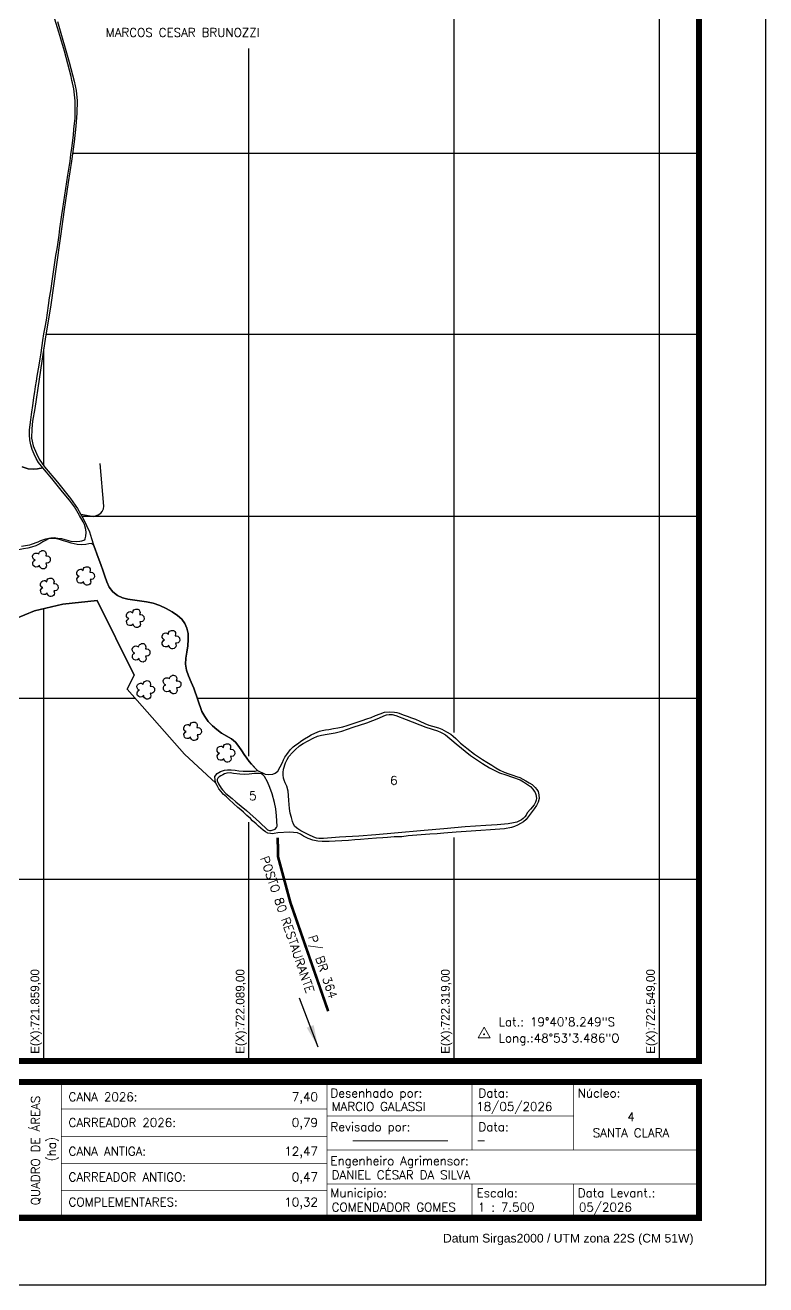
# Model space of a CAD drawing. Extents: x 721093 to 722668, y 7822385 to 7824613.
# Drawn here: x 721838 to 722668, y 7822385 to 7823797 of the extents above; entities that cross this region are included whole.
import ezdxf
from ezdxf.enums import TextEntityAlignment as Align

# ---------------------------------------------------------------- set-up
doc = ezdxf.new("R2010")
doc.units = 0
doc.header["$LTSCALE"] = 0.6
doc.linetypes.add('CONTINUO', pattern=[0])
doc.linetypes.add('LIN0', pattern=[0])
for name, color, linetype, lineweight in [('0114001263', 1, 'Continuous', 25), ('0114001263001', 5, 'Continuous', 25), ('0114001263004', 5, 'Continuous', 25), ('0114001263005', 5, 'Continuous', 25), ('0114001263006', 5, 'Continuous', 25), ('RESERVA', 3, 'Continuous', 25), ('TEXTO_DIVERSOS', 7, 'Continuous', 5)]:
    doc.layers.add(name, color=color, linetype=linetype, lineweight=lineweight)
for name, color, linetype in [('_SIMBOLO ARVORE', 118, 'Continuous'), ('ESTRADA', 1, 'Continuous'), ('MALHA', 8, 'Continuous'), ('MARGEM', 5, 'Continuous'), ('TEXTO', 7, 'Continuous'), ('TEXTO CONFRONTANTES', 7, 'Continuous'), ('TEXTO_NUN_TAL', 7, 'Continuous')]:
    doc.layers.add(name, color=color, linetype=linetype)
doc.styles.add('marcelo', font='arial.ttf')
doc.styles.add('Simplex', font='simplex.shx')
doc.dimstyles.new('ISO-25', dxfattribs={"dimtxt": 2.5, "dimasz": 2.5, "dimexe": 1.25, "dimexo": 0.625, "dimtad": 1, "dimtxsty": 'Standard', "dimcen": 2.5, "dimadec": 0, "dimazin": 0, "dimtfac": 1, "dimtmove": 0, "dimatfit": 3, "dimfxl": 1, "dimarcsym": 0})

msp = doc.modelspace()

# ---------------------------------------------------------------- linework, layer by layer
msp.add_lwpolyline([(721900.5, 7823249.2), (721915, 7823246.9), (721920.1, 7823248.5), (721923.1, 7823250.3), (721924.6, 7823252.3), (721925.9, 7823255.4), (721926.2, 7823258.4), (721922.4, 7823306.3)])
at = {"layer": '0114001263'}
msp.add_lwpolyline([(721874.4, 7823801.6), (721887.5, 7823756.2), (721893, 7823734.8), (721895.2, 7823724.2), (721896.6, 7823712.5), (721896.1, 7823698.7), (721894.9, 7823684.3), (721893.1, 7823666.8), (721890.2, 7823645.1), (721886.5, 7823621.3), (721882, 7823590.9), (721877.8, 7823560.8), (721872.8, 7823526.6), (721866.9, 7823484.1), (721860.7, 7823445.6), (721856.9, 7823420.8), (721854, 7823400.8), (721849.1, 7823367.7), (721846.5, 7823353.7), (721845.6, 7823345), (721845.4, 7823334.7), (721847.3, 7823326.1), (721850.7, 7823317.2), (721853.7, 7823311.1), (721859.9, 7823302.5), (721874.3, 7823285.2), (721889.1, 7823267), (721896.7, 7823255.7), (721903.7, 7823243.7), (721910.4, 7823229.5), (721912.7, 7823222.1), (721914.6, 7823215), (721916.5, 7823210.1), (721918.5, 7823204.7), (721923.2, 7823191.9), (721925.1, 7823186.4), (721927.4, 7823180), (721929.7, 7823173.6), (721932.5, 7823167.5), (721936.5, 7823162.1), (721941.6, 7823158.2), (721947.2, 7823155.6), (721953.1, 7823153.9), (721974.1, 7823151.2), (721981.5, 7823149.4), (721989, 7823147), (721996.2, 7823143.6), (722003, 7823139.8), (722009, 7823135.8), (722013.6, 7823131.5), (722017.1, 7823126.8), (722019.4, 7823121.5), (722020.7, 7823115.5), (722021, 7823108.8), (722020.6, 7823101.7), (722019.4, 7823094.8), (722018.1, 7823088), (722017.9, 7823081.2), (722018.9, 7823074.6), (722021.3, 7823068), (722024.2, 7823061.1), (722027.1, 7823054.1), (722036.3, 7823028.2), (722039.4, 7823022.4), (722043.3, 7823017), (722048.1, 7823012.2), (722053.1, 7823007.8), (722058.4, 7823004), (722069.3, 7822997.5), (722074.1, 7822993.6), (722077.7, 7822988.9), (722080.9, 7822984.2), (722083.7, 7822979.8), (722086.5, 7822975.8), (722089.3, 7822972.1), (722091.8, 7822969.1), (722095.7, 7822964.8), (722098.5, 7822961.9), (722107, 7822958), (722111.4, 7822957.4), (722115.6, 7822957.9), (722118.5, 7822958.9), (722121.3, 7822961.2), (722126.7, 7822971.1), (722127.8, 7822974.1), (722129.3, 7822976.9), (722131.3, 7822979.8), (722133.2, 7822982.4), (722135.6, 7822985.5), (722138.7, 7822988.4), (722141.6, 7822990.7), (722144.4, 7822992.8), (722147.2, 7822994.8), (722151.1, 7822997.5), (722155.6, 7823000.1), (722158.8, 7823002), (722162.8, 7823003.8), (722168.2, 7823006), (722171, 7823006.8), (722174.8, 7823007.7), (722178.6, 7823008.1), (722183.7, 7823008.9), (722188.5, 7823009.9), (722194.2, 7823011), (722198.9, 7823012.4), (722204.6, 7823014.2), (722210.2, 7823016.3), (722216, 7823018.1), (722221.3, 7823019.8), (722225.9, 7823021.5), (722230.8, 7823023.5), (722236.1, 7823025.5), (722241.1, 7823027.2), (722246.8, 7823027.6), (722252.3, 7823027.2), (722254.7, 7823026.9), (722257.2, 7823026.3), (722262, 7823024.5), (722266.2, 7823022.8), (722271.1, 7823021.1), (722275.7, 7823019.5), (722280.6, 7823017.2), (722286.1, 7823014.5), (722290.6, 7823012.9), (722294.9, 7823011.5), (722301.3, 7823009.7), (722305.1, 7823008.3), (722310.5, 7823005.5), (722315.1, 7823002.6), (722317.8, 7823000.4), (722320.8, 7822997.7), (722323.6, 7822995.2), (722326.2, 7822992.6), (722329.4, 7822990), (722333.3, 7822986.9), (722341.8, 7822980.4), (722346.3, 7822977.3), (722350.8, 7822974.4), (722355.6, 7822971.2), (722361.1, 7822968), (722365.8, 7822964.8), (722370.2, 7822962.3), (722375.1, 7822960.2), (722380.1, 7822958.4), (722384.7, 7822956.8), (722388.9, 7822955.4), (722392.6, 7822954.1), (722396.1, 7822952.4), (722399.3, 7822950.3), (722403, 7822948), (722406.3, 7822946.2), (722409.9, 7822943), (722411.8, 7822940.8), (722413, 7822938.6), (722413.8, 7822934.7), (722414.1, 7822930.6), (722413.1, 7822926.5), (722411.4, 7822922.6), (722408.8, 7822919.2), (722405.3, 7822914.6), (722402, 7822910.2), (722399.6, 7822907.1), (722396.8, 7822904.6), (722393.4, 7822902.6), (722390, 7822900.7), (722386.7, 7822899.4), (722383.1, 7822898.1), (722375.6, 7822896.6), (722359.6, 7822895.6), (722348.8, 7822894.6), (722332.3, 7822893.5), (722321.4, 7822892.7), (722307.5, 7822891.6), (722300.1, 7822891.1), (722291.6, 7822890.7), (722282.1, 7822889.8), (722267.6, 7822888.7), (722260.5, 7822887.8), (722251.9, 7822887.5), (722244.1, 7822887), (722239.1, 7822886.6), (722231.9, 7822886.1), (722222.7, 7822885.3), (722214.2, 7822884.5), (722207.7, 7822884.2), (722200.4, 7822883.7), (722193.2, 7822883.3), (722185.8, 7822882.8), (722178.9, 7822882.4), (722171.1, 7822882.4), (722166.3, 7822882.8), (722160.6, 7822883.9), (722155.4, 7822885.9), (722150.2, 7822888.5), (722146.9, 7822890.6), (722143.5, 7822892.3), (722134.6, 7822892.9), (722121.3, 7822892), (722117.1, 7822891.2), (722115.1, 7822891.1), (722113.1, 7822891.3), (722110.3, 7822891.8), (722107.4, 7822893.1), (722104.8, 7822895), (722102.2, 7822897.3), (722099.6, 7822899.6), (722096.9, 7822902.2), (722093.1, 7822905.7), (722090.6, 7822908), (722086.7, 7822911.5), (722083, 7822915.3), (722079.9, 7822917.9), (722076.4, 7822920.6), (722071.5, 7822925), (722066.9, 7822929.4), (722063.8, 7822932.4), (722060, 7822935.4), (722057.9, 7822938.5), (722055.3, 7822941.5), (722053.2, 7822945.2), (722051.8, 7822947.7), (722016.9, 7822980.2), (721952.6, 7823053.2), (721960.5, 7823069), (721918.9, 7823152.4), (721880.3, 7823148.3), (721848.6, 7823140.8), (721816.3, 7823127.6)], dxfattribs=at)
at = {"layer": '0114001263001'}
msp.add_lwpolyline([(721835, 7823302.3), (721841.7, 7823300.2), (721847.6, 7823299.9), (721852, 7823300.3), (721858.1, 7823301.1), (721856.3, 7823303.2), (721853.1, 7823307.3), (721850.5, 7823311.9), (721848.1, 7823316.7), (721845.9, 7823321.8), (721844.4, 7823327.1), (721843.4, 7823332.7), (721843, 7823338.4), (721843.1, 7823344), (721843.7, 7823349.5), (721844.5, 7823355.1), (721845.3, 7823361.1), (721847.1, 7823373.7), (721848, 7823380.2), (721848.9, 7823386.5), (721849.8, 7823392.5), (721850.8, 7823398.4), (721851.8, 7823404.1), (721854, 7823416.5), (721855.1, 7823423.3), (721856, 7823430.1), (721858, 7823444.1), (721859.1, 7823451.4), (721860.5, 7823459), (721862, 7823466.9), (721863.3, 7823475.1), (721864.4, 7823483.4), (721865.6, 7823491.7), (721866.8, 7823499.8), (721869.2, 7823515.8), (721870.4, 7823523.7), (721872.7, 7823539.2), (721874.1, 7823546.9), (721875.3, 7823554.4), (721876.3, 7823562.1), (721877.2, 7823569.7), (721878.3, 7823577.2), (721879.4, 7823584.7), (721880.5, 7823592), (721882.7, 7823606.8), (721883.8, 7823614.3), (721885, 7823621.9), (721886.1, 7823629.5), (721888.5, 7823644.9), (721889.5, 7823652.4), (721890.4, 7823659.8), (721892.3, 7823674.2), (721892.9, 7823681), (721893.5, 7823687.3), (721894.1, 7823693.4), (721894.2, 7823699.6), (721894.3, 7823706), (721894.2, 7823712.6), (721893.6, 7823719.3), (721892.7, 7823726), (721891.2, 7823732.8), (721890.6, 7823735.5), (721889.6, 7823739.9), (721887.8, 7823747), (721886.1, 7823754.1), (721884.3, 7823761.2), (721882.2, 7823768.2), (721878, 7823782.3), (721875.9, 7823789.5), (721871.5, 7823804.2)], dxfattribs=at)
at = {"layer": '0114001263004'}
msp.add_lwpolyline([(721834.2, 7823213.3), (721840.9, 7823214.6), (721843.4, 7823215), (721845.4, 7823215.6), (721847.6, 7823216.3), (721850.4, 7823217.4), (721852.9, 7823218.4), (721855.8, 7823219.7), (721861.3, 7823221.6), (721864.6, 7823222.6), (721867.1, 7823222.9), (721870.5, 7823223), (721874.9, 7823222.4), (721878.8, 7823221.9), (721889.4, 7823219.2), (721896.2, 7823218.8), (721899.6, 7823219.1), (721901.7, 7823219.4), (721904, 7823220.1), (721905, 7823220.7), (721905.3, 7823221.6), (721906, 7823224.5), (721906.4, 7823228.7), (721906.1, 7823232), (721904.7, 7823237.6), (721903.1, 7823240.8), (721899.2, 7823247.8), (721893.3, 7823257.5), (721887.9, 7823264.9), (721880.2, 7823274.4), (721868.2, 7823289.3), (721858.1, 7823301.1), (721852, 7823300.3), (721847.6, 7823299.9), (721841.7, 7823300.2), (721835, 7823302.3)], dxfattribs=at)
at = {"layer": '0114001263005'}
msp.add_lwpolyline([(722074.3, 7822926.9), (722086.3, 7822917), (722101, 7822903.9), (722109.9, 7822895.5), (722111.9, 7822894.8), (722113.9, 7822894.7), (722116.2, 7822895.4), (722118.2, 7822896.3), (722120, 7822898), (722120.5, 7822899.7), (722120, 7822911.2), (722119.1, 7822919), (722117.8, 7822926.2), (722115.2, 7822935.8), (722112.3, 7822942.8), (722109.9, 7822949.2), (722106.3, 7822955.3), (722104.6, 7822957.1), (722103, 7822958.1), (722100.4, 7822958.6), (722095.4, 7822958.5), (722089.4, 7822957.7), (722084.5, 7822957.5), (722078.6, 7822957.7), (722071.7, 7822958.8), (722068, 7822959.2), (722064.1, 7822959), (722061.5, 7822958.2), (722059.6, 7822957.2), (722057.6, 7822956), (722055.8, 7822954.8), (722054.3, 7822953.5), (722053.4, 7822951.9), (722053.5, 7822950.3), (722054.9, 7822946.9), (722057.7, 7822942.1), (722059.2, 7822940.2), (722063, 7822936.2), (722070, 7822930.5)], close=True, dxfattribs=at)
at = {"layer": '0114001263006'}
msp.add_lwpolyline([(722140.9, 7822985.1), (722145.7, 7822989.5), (722149.9, 7822992.3), (722155.3, 7822995.4), (722160.8, 7822998.3), (722165.9, 7823000.5), (722170.4, 7823001.7), (722176.8, 7823002.7), (722185.7, 7823004.2), (722193.1, 7823006), (722205.9, 7823010.4), (722221.2, 7823015.3), (722234.4, 7823020.8), (722240.2, 7823023.4), (722243.3, 7823024.3), (722246.1, 7823024.8), (722249.4, 7823024.6), (722253.7, 7823023.5), (722265.3, 7823019.1), (722287.2, 7823010.4), (722300.2, 7823006.4), (722303.8, 7823005), (722306.1, 7823003.9), (722309.2, 7823001.8), (722321.4, 7822991.9), (722337.3, 7822978.9), (722350.8, 7822969.7), (722358.6, 7822965), (722363.8, 7822962.2), (722369.8, 7822959.5), (722376.9, 7822957), (722384.3, 7822954.4), (722392.8, 7822951.7), (722396.7, 7822949.3), (722401.3, 7822946.3), (722404.5, 7822943.9), (722407.1, 7822941), (722408.8, 7822938.8), (722409.7, 7822937.2), (722410.4, 7822935), (722411.1, 7822931), (722410.8, 7822928.9), (722410, 7822926.5), (722408.5, 7822923.4), (722404.4, 7822918.8), (722401, 7822914.4), (722399.8, 7822911.9), (722398.3, 7822909.9), (722396.3, 7822908), (722394.6, 7822906.7), (722389.4, 7822904.2), (722385.6, 7822903.2), (722379.6, 7822902.3), (722367.1, 7822901), (722354.6, 7822900.5), (722331.4, 7822898.9), (722307.5, 7822896.5), (722285.4, 7822894.8), (722252.3, 7822891.7), (722231.1, 7822889.8), (722212.3, 7822888.5), (722190.3, 7822887.3), (722172.5, 7822885.9), (722167.5, 7822885.9), (722164.8, 7822886.2), (722161.8, 7822887.2), (722156.1, 7822889.8), (722147.1, 7822894.2), (722143.6, 7822896.6), (722140.6, 7822899.3), (722139.1, 7822901.7), (722137.9, 7822904.7), (722136.5, 7822909.4), (722135.2, 7822914.3), (722134.3, 7822919.3), (722133.8, 7822928.3), (722133.3, 7822934.1), (722132.9, 7822938.8), (722131.4, 7822944.5), (722129.7, 7822948.3), (722128.3, 7822951.3), (722127.8, 7822953.4), (722127.3, 7822957.2), (722127.4, 7822959.9), (722127.9, 7822963.6), (722130.1, 7822970.4), (722131.7, 7822974.3), (722133.8, 7822977.7), (722137.9, 7822982.3)], close=True, dxfattribs=at)
at = {"layer": '_SIMBOLO ARVORE', "linetype": 'CONTINUO'}
for points in [[(721854.1, 7823191.8, 0), (721852.4, 7823190.3, 0), (721850.1, 7823190.1, 0), (721848.5, 7823190.7, 0), (721847.3, 7823191.8, 0), (721846.8, 7823193.1, 0), (721846.7, 7823195, 0), (721847.3, 7823196.2, 0), (721848, 7823197.1, 0), (721849.3, 7823198, 0), (721848.5, 7823198.3, 0), (721847.6, 7823198.9, 0), (721846.7, 7823200.5, 0), (721846.5, 7823202.3, 0), (721847.2, 7823204.2, 0), (721847.9, 7823204.8, 0), (721849.3, 7823205.6, 0), (721850.7, 7823205.8, 0), (721851.8, 7823205.7, 0), (721852.7, 7823205.3, 0), (721853.6, 7823204.4, 0), (721853.9, 7823206.1, 0), (721854.2, 7823206.7, 0), (721854.9, 7823207.6, 0), (721856, 7823208, 0), (721857, 7823208.5, 0), (721858.2, 7823208.6, 0), (721859.3, 7823208.4, 0), (721860.2, 7823208, 0), (721860.9, 7823207.2, 0), (721861.5, 7823206.1, 0), (721861.7, 7823204.8, 0), (721861.2, 7823202.5, 0), (721862.8, 7823202.5, 0), (721864.2, 7823202.2, 0), (721865.4, 7823201.1, 0), (721866.1, 7823200.3, 0), (721866.3, 7823197.2, 0), (721865.6, 7823195.7, 0), (721864.5, 7823194.8, 0), (721862.9, 7823194.3, 0), (721861.4, 7823194.5, 0), (721862.2, 7823191.5, 0), (721861.9, 7823190.2, 0), (721861, 7823189, 0), (721860, 7823188.2, 0), (721858.7, 7823187.9, 0), (721857.4, 7823188, 0), (721856.4, 7823188.3, 0), (721855.2, 7823189.4, 0), (721854.4, 7823190.4, 0), (721854.2, 7823192, 0)], [(721903.6, 7823173.6, 0), (721901.8, 7823172.1, 0), (721899.6, 7823171.8, 0), (721897.9, 7823172.5, 0), (721896.8, 7823173.6, 0), (721896.3, 7823174.9, 0), (721896.2, 7823176.8, 0), (721896.8, 7823178, 0), (721897.5, 7823178.9, 0), (721898.8, 7823179.8, 0), (721897.9, 7823180, 0), (721897.1, 7823180.7, 0), (721896.1, 7823182.2, 0), (721896, 7823184.1, 0), (721896.7, 7823185.9, 0), (721897.4, 7823186.6, 0), (721898.7, 7823187.4, 0), (721900.1, 7823187.6, 0), (721901.3, 7823187.5, 0), (721902.1, 7823187.1, 0), (721903.1, 7823186.2, 0), (721903.4, 7823187.8, 0), (721903.6, 7823188.5, 0), (721904.4, 7823189.4, 0), (721905.5, 7823189.8, 0), (721906.5, 7823190.3, 0), (721907.7, 7823190.4, 0), (721908.8, 7823190.2, 0), (721909.7, 7823189.8, 0), (721910.4, 7823189, 0), (721911, 7823187.9, 0), (721911.2, 7823186.6, 0), (721910.7, 7823184.2, 0), (721912.3, 7823184.3, 0), (721913.7, 7823183.9, 0), (721914.9, 7823182.9, 0), (721915.6, 7823182.1, 0), (721915.8, 7823178.9, 0), (721915, 7823177.5, 0), (721914, 7823176.6, 0), (721912.4, 7823176.1, 0), (721910.9, 7823176.2, 0), (721911.7, 7823173.3, 0), (721911.3, 7823172, 0), (721910.5, 7823170.8, 0), (721909.5, 7823170, 0), (721908.2, 7823169.7, 0), (721906.8, 7823169.8, 0), (721905.8, 7823170.1, 0), (721904.7, 7823171.2, 0), (721903.9, 7823172.2, 0), (721903.7, 7823173.8, 0)], [(721862.9, 7823160.9, 0), (721861.1, 7823159.4, 0), (721858.9, 7823159.1, 0), (721857.2, 7823159.8, 0), (721856.1, 7823160.9, 0), (721855.6, 7823162.2, 0), (721855.5, 7823164.1, 0), (721856.1, 7823165.3, 0), (721856.8, 7823166.2, 0), (721858.1, 7823167.1, 0), (721857.2, 7823167.3, 0), (721856.4, 7823168, 0), (721855.5, 7823169.5, 0), (721855.3, 7823171.4, 0), (721856, 7823173.2, 0), (721856.7, 7823173.9, 0), (721858, 7823174.7, 0), (721859.4, 7823174.9, 0), (721860.6, 7823174.8, 0), (721861.5, 7823174.3, 0), (721862.4, 7823173.5, 0), (721862.7, 7823175.1, 0), (721863, 7823175.8, 0), (721863.7, 7823176.7, 0), (721864.8, 7823177.1, 0), (721865.8, 7823177.6, 0), (721867, 7823177.7, 0), (721868.1, 7823177.5, 0), (721869, 7823177, 0), (721869.7, 7823176.3, 0), (721870.3, 7823175.1, 0), (721870.5, 7823173.8, 0), (721870, 7823171.5, 0), (721871.6, 7823171.6, 0), (721873, 7823171.2, 0), (721874.2, 7823170.2, 0), (721874.9, 7823169.4, 0), (721875.1, 7823166.2, 0), (721874.3, 7823164.8, 0), (721873.3, 7823163.9, 0), (721871.7, 7823163.4, 0), (721870.2, 7823163.5, 0), (721871, 7823160.6, 0), (721870.6, 7823159.3, 0), (721869.8, 7823158.1, 0), (721868.8, 7823157.3, 0), (721867.5, 7823157, 0), (721866.2, 7823157.1, 0), (721865.1, 7823157.4, 0), (721864, 7823158.5, 0), (721863.2, 7823159.5, 0), (721863, 7823161.1, 0)], [(721959.3, 7823126.1, 0), (721957.5, 7823124.6, 0), (721955.3, 7823124.4, 0), (721953.6, 7823125, 0), (721952.5, 7823126.1, 0), (721952, 7823127.4, 0), (721951.9, 7823129.3, 0), (721952.5, 7823130.5, 0), (721953.2, 7823131.4, 0), (721954.5, 7823132.3, 0), (721953.6, 7823132.6, 0), (721952.8, 7823133.3, 0), (721951.8, 7823134.8, 0), (721951.7, 7823136.6, 0), (721952.4, 7823138.5, 0), (721953.1, 7823139.1, 0), (721954.4, 7823140, 0), (721955.8, 7823140.2, 0), (721957, 7823140, 0), (721957.8, 7823139.6, 0), (721958.8, 7823138.7, 0), (721959.1, 7823140.4, 0), (721959.3, 7823141, 0), (721960.1, 7823142, 0), (721961.2, 7823142.3, 0), (721962.2, 7823142.8, 0), (721963.4, 7823142.9, 0), (721964.5, 7823142.8, 0), (721965.4, 7823142.3, 0), (721966.1, 7823141.6, 0), (721966.7, 7823140.4, 0), (721966.9, 7823139.1, 0), (721966.4, 7823136.8, 0), (721968, 7823136.8, 0), (721969.4, 7823136.5, 0), (721970.6, 7823135.5, 0), (721971.3, 7823134.7, 0), (721971.5, 7823131.5, 0), (721970.7, 7823130, 0), (721969.7, 7823129.1, 0), (721968.1, 7823128.7, 0), (721966.6, 7823128.8, 0), (721967.4, 7823125.8, 0), (721967, 7823124.5, 0), (721966.2, 7823123.3, 0), (721965.2, 7823122.6, 0), (721963.9, 7823122.2, 0), (721962.5, 7823122.3, 0), (721961.5, 7823122.6, 0), (721960.4, 7823123.7, 0), (721959.6, 7823124.7, 0), (721959.4, 7823126.3, 0)], [(721999.2, 7823102.3, 0), (721997.4, 7823100.8, 0), (721995.2, 7823100.5, 0), (721993.6, 7823101.1, 0), (721992.4, 7823102.3, 0), (721991.9, 7823103.6, 0), (721991.8, 7823105.5, 0), (721992.4, 7823106.7, 0), (721993.1, 7823107.6, 0), (721994.4, 7823108.5, 0), (721993.6, 7823108.7, 0), (721992.7, 7823109.4, 0), (721991.8, 7823110.9, 0), (721991.6, 7823112.7, 0), (721992.3, 7823114.6, 0), (721993, 7823115.3, 0), (721994.4, 7823116.1, 0), (721995.8, 7823116.3, 0), (721996.9, 7823116.1, 0), (721997.8, 7823115.7, 0), (721998.7, 7823114.9, 0), (721999, 7823116.5, 0), (721999.3, 7823117.2, 0), (722000, 7823118.1, 0), (722001.1, 7823118.5, 0), (722002.1, 7823119, 0), (722003.3, 7823119.1, 0), (722004.4, 7823118.9, 0), (722005.3, 7823118.4, 0), (722006, 7823117.7, 0), (722006.6, 7823116.5, 0), (722006.8, 7823115.2, 0), (722006.3, 7823112.9, 0), (722007.9, 7823112.9, 0), (722009.3, 7823112.6, 0), (722010.5, 7823111.6, 0), (722011.2, 7823110.8, 0), (722011.4, 7823107.6, 0), (722010.7, 7823106.2, 0), (722009.6, 7823105.2, 0), (722008, 7823104.8, 0), (722006.5, 7823104.9, 0), (722007.3, 7823101.9, 0), (722007, 7823100.7, 0), (722006.1, 7823099.5, 0), (722005.1, 7823098.7, 0), (722003.8, 7823098.4, 0), (722002.5, 7823098.5, 0), (722001.5, 7823098.7, 0), (722000.3, 7823099.9, 0), (721999.5, 7823100.9, 0), (721999.3, 7823102.4, 0)], [(721965.8, 7823087.5, 0), (721964, 7823086, 0), (721961.8, 7823085.8, 0), (721960.1, 7823086.4, 0), (721959, 7823087.5, 0), (721958.5, 7823088.8, 0), (721958.4, 7823090.7, 0), (721959, 7823091.9, 0), (721959.7, 7823092.8, 0), (721961, 7823093.7, 0), (721960.1, 7823094, 0), (721959.3, 7823094.7, 0), (721958.4, 7823096.2, 0), (721958.2, 7823098, 0), (721958.9, 7823099.9, 0), (721959.6, 7823100.5, 0), (721960.9, 7823101.4, 0), (721962.3, 7823101.6, 0), (721963.5, 7823101.4, 0), (721964.3, 7823101, 0), (721965.3, 7823100.1, 0), (721965.6, 7823101.8, 0), (721965.9, 7823102.4, 0), (721966.6, 7823103.4, 0), (721967.7, 7823103.7, 0), (721968.7, 7823104.2, 0), (721969.9, 7823104.3, 0), (721971, 7823104.2, 0), (721971.9, 7823103.7, 0), (721972.6, 7823103, 0), (721973.2, 7823101.8, 0), (721973.4, 7823100.5, 0), (721972.9, 7823098.2, 0), (721974.5, 7823098.2, 0), (721975.9, 7823097.9, 0), (721977.1, 7823096.9, 0), (721977.8, 7823096.1, 0), (721978, 7823092.9, 0), (721977.2, 7823091.4, 0), (721976.2, 7823090.5, 0), (721974.6, 7823090.1, 0), (721973.1, 7823090.2, 0), (721973.9, 7823087.2, 0), (721973.5, 7823085.9, 0), (721972.7, 7823084.7, 0), (721971.7, 7823084, 0), (721970.4, 7823083.6, 0), (721969, 7823083.7, 0), (721968, 7823084, 0), (721966.9, 7823085.1, 0), (721966.1, 7823086.1, 0), (721965.9, 7823087.7, 0)], [(721971, 7823045.9, 0), (721969.2, 7823044.4, 0), (721967, 7823044.1, 0), (721965.4, 7823044.8, 0), (721964.2, 7823045.9, 0), (721963.7, 7823047.2, 0), (721963.6, 7823049.1, 0), (721964.2, 7823050.3, 0), (721964.9, 7823051.2, 0), (721966.2, 7823052.1, 0), (721965.3, 7823052.3, 0), (721964.5, 7823053, 0), (721963.6, 7823054.5, 0), (721963.4, 7823056.4, 0), (721964.1, 7823058.2, 0), (721964.8, 7823058.9, 0), (721966.2, 7823059.7, 0), (721967.6, 7823059.9, 0), (721968.7, 7823059.8, 0), (721969.6, 7823059.3, 0), (721970.5, 7823058.5, 0), (721970.8, 7823060.1, 0), (721971.1, 7823060.8, 0), (721971.8, 7823061.7, 0), (721972.9, 7823062.1, 0), (721973.9, 7823062.6, 0), (721975.1, 7823062.7, 0), (721976.2, 7823062.5, 0), (721977.1, 7823062, 0), (721977.8, 7823061.3, 0), (721978.4, 7823060.1, 0), (721978.6, 7823058.8, 0), (721978.1, 7823056.5, 0), (721979.7, 7823056.6, 0), (721981.1, 7823056.2, 0), (721982.3, 7823055.2, 0), (721983, 7823054.4, 0), (721983.2, 7823051.2, 0), (721982.4, 7823049.8, 0), (721981.4, 7823048.9, 0), (721979.8, 7823048.4, 0), (721978.3, 7823048.5, 0), (721979.1, 7823045.6, 0), (721978.7, 7823044.3, 0), (721977.9, 7823043.1, 0), (721976.9, 7823042.3, 0), (721975.6, 7823042, 0), (721974.3, 7823042.1, 0), (721973.3, 7823042.4, 0), (721972.1, 7823043.5, 0), (721971.3, 7823044.5, 0), (721971.1, 7823046, 0)], [(722000.5, 7823052, 0), (721998.8, 7823050.5, 0), (721996.5, 7823050.2, 0), (721994.9, 7823050.8, 0), (721993.7, 7823052, 0), (721993.2, 7823053.3, 0), (721993.1, 7823055.2, 0), (721993.7, 7823056.4, 0), (721994.4, 7823057.3, 0), (721995.7, 7823058.1, 0), (721994.9, 7823058.4, 0), (721994, 7823059.1, 0), (721993.1, 7823060.6, 0), (721992.9, 7823062.4, 0), (721993.6, 7823064.3, 0), (721994.3, 7823065, 0), (721995.7, 7823065.8, 0), (721997.1, 7823066, 0), (721998.2, 7823065.8, 0), (721999.1, 7823065.4, 0), (722000, 7823064.6, 0), (722000.3, 7823066.2, 0), (722000.6, 7823066.9, 0), (722001.3, 7823067.8, 0), (722002.4, 7823068.2, 0), (722003.4, 7823068.7, 0), (722004.6, 7823068.8, 0), (722005.7, 7823068.6, 0), (722006.6, 7823068.1, 0), (722007.3, 7823067.4, 0), (722007.9, 7823066.2, 0), (722008.1, 7823064.9, 0), (722007.6, 7823062.6, 0), (722009.2, 7823062.6, 0), (722010.6, 7823062.3, 0), (722011.8, 7823061.3, 0), (722012.5, 7823060.5, 0), (722012.7, 7823057.3, 0), (722012, 7823055.9, 0), (722010.9, 7823054.9, 0), (722009.3, 7823054.5, 0), (722007.8, 7823054.6, 0), (722008.6, 7823051.6, 0), (722008.3, 7823050.4, 0), (722007.4, 7823049.2, 0), (722006.5, 7823048.4, 0), (722005.1, 7823048.1, 0), (722003.8, 7823048.1, 0), (722002.8, 7823048.4, 0), (722001.6, 7823049.6, 0), (722000.8, 7823050.6, 0), (722000.6, 7823052.1, 0)], [(722023.5, 7822999.5, 0), (722021.8, 7822998, 0), (722019.5, 7822997.7, 0), (722017.9, 7822998.4, 0), (722016.7, 7822999.5, 0), (722016.2, 7823000.8, 0), (722016.1, 7823002.7, 0), (722016.7, 7823003.9, 0), (722017.4, 7823004.8, 0), (722018.7, 7823005.7, 0), (722017.9, 7823005.9, 0), (722017, 7823006.6, 0), (722016.1, 7823008.1, 0), (722015.9, 7823009.9, 0), (722016.6, 7823011.8, 0), (722017.3, 7823012.5, 0), (722018.7, 7823013.3, 0), (722020.1, 7823013.5, 0), (722021.2, 7823013.4, 0), (722022.1, 7823012.9, 0), (722023, 7823012.1, 0), (722023.3, 7823013.7, 0), (722023.6, 7823014.4, 0), (722024.3, 7823015.3, 0), (722025.4, 7823015.7, 0), (722026.4, 7823016.2, 0), (722027.6, 7823016.3, 0), (722028.7, 7823016.1, 0), (722029.7, 7823015.6, 0), (722030.3, 7823014.9, 0), (722030.9, 7823013.7, 0), (722031.1, 7823012.4, 0), (722030.6, 7823010.1, 0), (722032.2, 7823010.1, 0), (722033.6, 7823009.8, 0), (722034.8, 7823008.8, 0), (722035.5, 7823008, 0), (722035.7, 7823004.8, 0), (722035, 7823003.4, 0), (722033.9, 7823002.4, 0), (722032.3, 7823002, 0), (722030.8, 7823002.1, 0), (722031.6, 7822999.2, 0), (722031.3, 7822997.9, 0), (722030.4, 7822996.7, 0), (722029.5, 7822995.9, 0), (722028.1, 7822995.6, 0), (722026.8, 7822995.7, 0), (722025.8, 7822996, 0), (722024.6, 7822997.1, 0), (722023.8, 7822998.1, 0), (722023.6, 7822999.6, 0)], [(722060.9, 7822975.2, 0), (722059.1, 7822973.7, 0), (722056.8, 7822973.4, 0), (722055.2, 7822974.1, 0), (722054, 7822975.2, 0), (722053.6, 7822976.5, 0), (722053.4, 7822978.4, 0), (722054.1, 7822979.6, 0), (722054.7, 7822980.5, 0), (722056, 7822981.4, 0), (722055.2, 7822981.6, 0), (722054.4, 7822982.3, 0), (722053.4, 7822983.8, 0), (722053.2, 7822985.7, 0), (722053.9, 7822987.5, 0), (722054.6, 7822988.2, 0), (722056, 7822989, 0), (722057.4, 7822989.2, 0), (722058.5, 7822989.1, 0), (722059.4, 7822988.7, 0), (722060.4, 7822987.8, 0), (722060.7, 7822989.4, 0), (722060.9, 7822990.1, 0), (722061.6, 7822991, 0), (722062.7, 7822991.4, 0), (722063.8, 7822991.9, 0), (722064.9, 7822992, 0), (722066.1, 7822991.8, 0), (722067, 7822991.4, 0), (722067.6, 7822990.6, 0), (722068.2, 7822989.5, 0), (722068.5, 7822988.2, 0), (722067.9, 7822985.8, 0), (722069.6, 7822985.9, 0), (722070.9, 7822985.5, 0), (722072.2, 7822984.5, 0), (722072.9, 7822983.7, 0), (722073.1, 7822980.5, 0), (722072.3, 7822979.1, 0), (722071.2, 7822978.2, 0), (722069.6, 7822977.7, 0), (722068.2, 7822977.9, 0), (722068.9, 7822974.9, 0), (722068.6, 7822973.6, 0), (722067.7, 7822972.4, 0), (722066.8, 7822971.6, 0), (722065.4, 7822971.3, 0), (722064.1, 7822971.4, 0), (722063.1, 7822971.7, 0), (722061.9, 7822972.8, 0), (722061.2, 7822973.8, 0), (722060.9, 7822975.4, 0)]]:
    msp.add_polyline3d(points, dxfattribs=at)
at = {"layer": 'ESTRADA', "const_width": 3}
msp.add_lwpolyline([(722121.2, 7822886.8), (722121.7, 7822864.9), (722135.5, 7822813.8), (722177.8, 7822692.2)], dxfattribs=at)
at = {"layer": 'MALHA', "color": 8}
for points in [[(722549, 7822636.3), (722549, 7824303.2)], [(722319, 7823004.4), (722319, 7824160.4)], [(722089, 7822978.2), (722089, 7823771.5)], [(721891.4, 7823654), (722593.3, 7823654)], [(721861.6, 7823451), (722593.3, 7823451)], [(721859, 7823303.7), (721859, 7823434.5)], [(721901.8, 7823247), (722593.3, 7823247)], [(721859, 7822636.3), (721859, 7823143.3)], [(721168.3, 7823043), (721961.6, 7823043)], [(722031, 7823043), (722593.3, 7823043)], [(722089, 7822636.3), (722089, 7822904.2)], [(722319, 7822636.3), (722319, 7822886.9)], [(721168.3, 7822840), (722593.3, 7822840)]]:
    msp.add_lwpolyline(points, dxfattribs=at)
at = {"layer": 'MARGEM', "color": 174, "linetype": 'LIN0', "flags": 128}
msp.add_lwpolyline([(722668.3, 7822385.5), (722668.3, 7824613), (721093.3, 7824613), (721093.3, 7822385.5)], close=True, dxfattribs=at)
at = {"layer": 'MARGEM', "color": 174, "linetype": 'LIN0', "const_width": 6.82, "flags": 128}
for points in [[(722593.3, 7822636.3), (722593.3, 7824538), (721168.3, 7824538), (721168.3, 7822636.3)], [(721168.3, 7822612.9), (722593.3, 7822612.9), (722593.3, 7822460.5), (721168.3, 7822460.5)]]:
    msp.add_lwpolyline(points, close=True, dxfattribs=at)
at = {"layer": 'MARGEM', "color": 174, "linetype": 'LIN0', "const_width": 0.757, "flags": 128}
for points in [[(721878.8, 7822612.9), (721878.8, 7822462.3)], [(722176.3, 7822612.9), (722176.3, 7822462.3)], [(722339, 7822536.7), (722339, 7822612.9)], [(722452.8, 7822536.7), (722452.8, 7822612.9)], [(721878.8, 7822582.4), (722176.3, 7822582.4)], [(722176.3, 7822574.8), (722452.8, 7822574.8)], [(721878.8, 7822551.9), (722176.3, 7822551.9)], [(722176.3, 7822536.7), (722593.4, 7822536.7)], [(721878.8, 7822521.5), (722176.3, 7822521.5)], [(721878.8, 7822491), (722176.3, 7822491)], [(722176.3, 7822498.6), (722593.3, 7822498.6)], [(722339, 7822498.6), (722339, 7822460.8)], [(722452.8, 7822498.6), (722452.8, 7822460.8)]]:
    msp.add_lwpolyline(points, dxfattribs=at)
at = {"layer": 'RESERVA', "linetype": 'CONTINUO', "flags": 128}
msp.add_lwpolyline([(721785.2, 7823641.7), (721787, 7823645.3), (721788.8, 7823650.1), (721790.7, 7823658.8), (721791.9, 7823665.3), (721792.6, 7823672.1), (721794, 7823677.5), (721796.5, 7823682.8), (721798.4, 7823687.5), (721799.8, 7823690.8), (721800.6, 7823695), (721799.9, 7823697.3), (721796.5, 7823699.4), (721790.5, 7823703.4), (721783.4, 7823708.1), (721777.4, 7823712.2), (721770.2, 7823716.7), (721763.1, 7823720.1), (721756.4, 7823723), (721750.6, 7823725.5), (721744.9, 7823728.6), (721738.4, 7823732.1), (721732.6, 7823734.6), (721726.8, 7823736.8), (721720.3, 7823738.3), (721714.4, 7823739.5), (721707.8, 7823740.6), (721701.3, 7823742), (721696.8, 7823742.9), (721689.4, 7823744.5), (721682.2, 7823746), (721674.8, 7823747.5), (721668.4, 7823748.8), (721661.9, 7823750.2), (721656.4, 7823751.1), (721651.5, 7823752.3), (721639.9, 7823754.3), (721632.9, 7823755.7), (721625.9, 7823756.8), (721618.1, 7823758.7), (721609.7, 7823760.6), (721600.9, 7823762.3), (721592.9, 7823763.7), (721584.7, 7823764.6), (721577.5, 7823765.7), (721570.8, 7823766.7), (721564.2, 7823767.8), (721558.9, 7823768.9), (721555.2, 7823769.5), (721549.9, 7823770.7), (721545.3, 7823771.9), (721541.2, 7823773.3), (721536.3, 7823775.6), (721529.5, 7823778.6), (721517.6, 7823733.8), (721510.6, 7823695.1), (721503.6, 7823644.7), (721506.7, 7823644.7), (721576.8, 7823640.7), (721601.6, 7823604.6), (721610, 7823544.2), (721629.3, 7823430.5), (721658.2, 7823316), (721646.2, 7823271.5), (721639.9, 7823218.3), (721659.1, 7823183.5), (721686, 7823155.9), (721762.4, 7823135.7), (721816.3, 7823127.6), (721848.6, 7823140.8), (721880.3, 7823148.3), (721918.9, 7823152.4), (721960.5, 7823069), (721952.6, 7823053.2), (722016.9, 7822980.2), (722051.8, 7822947.7), (722051, 7822951.2), (722050.9, 7822955.3), (722053.5, 7822958.6), (722057.2, 7822960.7), (722061.6, 7822962.5), (722065, 7822962.9), (722069.2, 7822962.8), (722073.7, 7822962.3), (722077.5, 7822961.7), (722082.4, 7822961.2), (722087.2, 7822961.2), (722091.5, 7822961.4), (722095.8, 7822961.4), (722098.5, 7822961.9), (722098.5, 7822961.9), (722098.5, 7822961.9), (722091.8, 7822969.1), (722089.3, 7822972.1), (722086.5, 7822975.8), (722083.7, 7822979.8), (722080.9, 7822984.2), (722077.7, 7822988.9), (722074.1, 7822993.6), (722069.3, 7822997.5), (722058.4, 7823004), (722053.1, 7823007.8), (722048.1, 7823012.2), (722043.3, 7823017), (722039.4, 7823022.4), (722036.3, 7823028.2), (722027.1, 7823054.1), (722024.2, 7823061.1), (722021.3, 7823068), (722018.9, 7823074.6), (722017.9, 7823081.2), (722018.1, 7823088), (722019.4, 7823094.8), (722020.6, 7823101.7), (722021, 7823108.8), (722020.7, 7823115.5), (722019.4, 7823121.5), (722017.1, 7823126.8), (722013.6, 7823131.5), (722009, 7823135.8), (722003, 7823139.8), (721996.2, 7823143.6), (721989, 7823147), (721981.5, 7823149.4), (721974.1, 7823151.2), (721953.1, 7823153.9), (721947.2, 7823155.6), (721941.6, 7823158.2), (721936.5, 7823162.1), (721932.5, 7823167.5), (721929.7, 7823173.6), (721927.4, 7823180), (721925.1, 7823186.4), (721923.2, 7823191.9), (721918.5, 7823204.7), (721916.5, 7823210.1), (721914.6, 7823215), (721912.2, 7823216.3), (721909.7, 7823216), (721906.3, 7823215.4), (721901.3, 7823215), (721896.3, 7823215.2), (721889.6, 7823217), (721885.2, 7823218.2), (721881.3, 7823219.4), (721877.6, 7823220.5), (721873.4, 7823221.6), (721870.1, 7823222), (721867.3, 7823221.9), (721864.4, 7823221.5), (721861.7, 7823220.2), (721858.1, 7823218.2), (721854.5, 7823216), (721850.3, 7823213.8), (721845.2, 7823212.4), (721841, 7823211.4), (721836.3, 7823210.6), (721830.8, 7823209.3), (721825.4, 7823208.4), (721819.6, 7823207.6), (721812.4, 7823206.8), (721805.7, 7823206.1), (721800.2, 7823205.6), (721794.6, 7823204.9), (721789.1, 7823204.5), (721783.7, 7823204.3), (721778.2, 7823204.3), (721772.6, 7823204.5), (721766.9, 7823205.2), (721761.4, 7823206.5), (721756.1, 7823208.1), (721751.2, 7823209.6), (721746.7, 7823211.3), (721742.4, 7823213.5), (721739.1, 7823215.6), (721736.3, 7823217.9), (721733.4, 7823220.6), (721731.3, 7823223.1), (721729.4, 7823226.1), (721727.5, 7823229.6), (721725.5, 7823234.5), (721724.6, 7823239.7), (721724, 7823245.1), (721723.7, 7823249.6), (721724.1, 7823255.3), (721725.1, 7823261.8), (721726.4, 7823269.4), (721727.4, 7823273.9), (721728.1, 7823277.8), (721728.2, 7823281.3), (721727.5, 7823286.5), (721726.9, 7823290.8), (721725.5, 7823297.4), (721724.9, 7823303.4), (721724.4, 7823308.7), (721724.4, 7823315.5), (721724.4, 7823320.1), (721724.5, 7823325.9), (721724.5, 7823333.1), (721724.2, 7823337.6), (721723.4, 7823345.3), (721722.5, 7823349.1), (721721.3, 7823353.9), (721719.7, 7823360.9), (721717.9, 7823365.7), (721715.8, 7823373.5), (721714.6, 7823378.7), (721713.4, 7823384.5), (721712.4, 7823389.6), (721710.3, 7823403.4), (721709.5, 7823409.1), (721708.5, 7823417.6), (721707.2, 7823427.1), (721706.4, 7823436.8), (721705.4, 7823446.5), (721705.3, 7823454.7), (721705.2, 7823460), (721705.3, 7823465.7), (721705.6, 7823471.3), (721705.8, 7823476.4), (721706, 7823481.4), (721707.1, 7823486.3), (721708.3, 7823491.5), (721709.5, 7823496.2), (721711.2, 7823502), (721713.5, 7823510.9), (721716, 7823518.2), (721718, 7823525.1), (721720.1, 7823531.5), (721722.2, 7823538.2), (721723.2, 7823541.4), (721724.8, 7823547.5), (721725.8, 7823551.3), (721726.9, 7823554.7), (721728.5, 7823558.1), (721730.3, 7823562), (721732.1, 7823565.5), (721734.4, 7823570.6), (721736.2, 7823574.2), (721737.9, 7823577.5), (721739.5, 7823580.4), (721742.9, 7823584.9), (721745.7, 7823588.3), (721748.4, 7823591.6), (721750.7, 7823594.9), (721752.8, 7823597.6), (721756.4, 7823602.6), (721759.1, 7823607), (721763, 7823612.5), (721766.5, 7823617.1), (721770.9, 7823621.6), (721774.5, 7823625), (721777.5, 7823628), (721779.1, 7823630.4), (721781.3, 7823634.7), (721783.5, 7823638.4)], close=True, dxfattribs=at)
at = {"layer": 'TEXTO', "color": 7, "lineweight": 9, "flags": 128}
msp.add_lwpolyline([(722345.8, 7822662.4), (722359.3, 7822662.4), (722352.5, 7822674.2)], close=True, dxfattribs=at)
at = {"layer": 'TEXTO', "color": 7, "lineweight": 9, "const_width": 1.06, "flags": 128}
msp.add_lwpolyline([(722352, 7822666.3, -1), (722353.1, 7822666.3, -1)], format="xyb", close=True, dxfattribs=at)

# ---------------------------------------------------------------- texts
at = {"layer": 'MALHA'}
for s, p in [('E(X):721.859,00', (721856.9, 7822644.4)), ('E(X):722.089,00', (722086.9, 7822644.4)), ('E(X):722.319,00', (722316.9, 7822644.4)), ('E(X):722.549,00', (722546.9, 7822644.4))]:
    msp.add_text(s, height=9.75, rotation=90, dxfattribs=at).set_placement(p, align=Align.BOTTOM_LEFT)
at = {"layer": 'MARGEM', "color": 7, "linetype": 'Continuous', "lineweight": 9}
for s, style, p in [('Desenhado por:', 'Simplex', (722180.4, 7822605.3)), ('Data:', 'Simplex', (722346.2, 7822605.3)), ('Núcleo:', 'Simplex', (722457.6, 7822605.3)), ('Revisado por:', 'Simplex', (722180.4, 7822567.4)), ('Data:', 'Simplex', (722346.2, 7822567.4)), ('Engenheiro Agrimensor:', 'Simplex', (722180.4, 7822529.4)), ('Municipio:', 'Simplex', (722180.4, 7822493.3)), ('Escala:', 'Simplex', (722344.2, 7822493.3)), ('Data Levant.:', 'Simplex', (722457.6, 7822493.3)), ('Datum Sirgas2000 / UTM zona 22S (CM 51W)', 'marcelo', (722306.5, 7822442.6))]:
    msp.add_text(s, height=9.75, dxfattribs=dict(at, style=style)).set_placement(p, align=Align.TOP_LEFT)
at = {"layer": 'MARGEM', "color": 7, "linetype": 'Continuous', "style": 'Simplex'}
for s, p in [('QUADRO DE ÁREAS', (721849.8, 7822536)), ('(ha)', (721867.6, 7822537.5))]:
    msp.add_text(s, height=9.75, rotation=90, dxfattribs=at).set_placement(p, align=Align.MIDDLE_CENTER)
for s, p in [('CANA 2026:', (721886.8, 7822601)), ('MARCIO GALASSI', (722181.7, 7822590.2)), ('18/05/2026', (722343.8, 7822590.2)), ('CARREADOR 2026:', (721886.8, 7822572.2)), ('-', (722343.8, 7822552.4)), ('CANA ANTIGA:', (721886.8, 7822540)), ('CARREADOR ANTIGO:', (721886.8, 7822511.2)), ('DANIEL CÉSAR DA SILVA', (722181.7, 7822513.5)), ('COMPLEMENTARES:', (721886.8, 7822483.1)), ('COMENDADOR GOMES', (722181.7, 7822477.4)), ('1 : 7.500', (722345.5, 7822477.4)), ('05/2026', (722458.8, 7822477.4))]:
    msp.add_text(s, height=9.75, dxfattribs=at).set_placement(p, align=Align.TOP_LEFT)
for s, p in [('7,40', (722166.3, 7822601)), ('0,79', (722166.3, 7822572.2)), ('12,47', (722166.3, 7822540)), ('0,47', (722166.3, 7822511.2)), ('10,32', (722166.3, 7822483.1))]:
    msp.add_text(s, height=9.75, dxfattribs=at).set_placement(p, align=Align.TOP_RIGHT)
for s, p in [('4', (722517.2, 7822573.8)), ('SANTA CLARA', (722517.2, 7822555.8))]:
    msp.add_text(s, height=9.75, dxfattribs=at).set_placement(p, align=Align.MIDDLE_CENTER)
at = {"layer": 'MARGEM', "color": 7, "linetype": 'Continuous', "style": 'Simplex', "width": 18.403452}
msp.add_text('-', height=9.75, dxfattribs=at).set_placement((722181.7, 7822542.7), (722335.5, 7822542.7), align=Align.FIT)
at = {"layer": 'TEXTO', "linetype": 'ByBlock', "style": 'Simplex'}
for s, p in [('Lat.: 19°40\'8.249"S', (722368.9, 7822675.3, 492.6)), ('Long.:48°53\'3.486"O', (722368.9, 7822657.2, 492.6))]:
    msp.add_text(s, height=9.75, dxfattribs=at).set_placement(p)
at = {"layer": 'TEXTO CONFRONTANTES', "linetype": 'Continuous', "style": 'Simplex'}
msp.add_text('MARCOS CESAR BRUNOZZI', height=9.75, dxfattribs=at).set_placement((721928.5, 7823784.4, -639.6))
at = {"layer": 'TEXTO_DIVERSOS', "linetype": 'Continuous', "style": 'Simplex'}
for s, p in [('POSTO 80 RESTAURANTE', (722101.5, 7822863.9)), ('P/ BR 364', (722155.3, 7822775.5))]:
    msp.add_text(s, height=9.75, rotation=288.7886, dxfattribs=at).set_placement(p)
at = {"layer": 'TEXTO_NUN_TAL', "linetype": 'Continuous', "style": 'Simplex'}
for s, p in [('6', (722251.4, 7822950.9)), ('5', (722093.3, 7822933.7))]:
    msp.add_text(s, height=9.75, dxfattribs=at).set_placement(p, align=Align.MIDDLE_CENTER)

# ---------------------------------------------------------------- leaders
msp.add_leader([(722166.6, 7822651.8), (722145.5, 7822706.6)], dimstyle='ISO-25', override={"dimasz": 25, "dimzin": 0})

doc.saveas('drawing.dxf')
